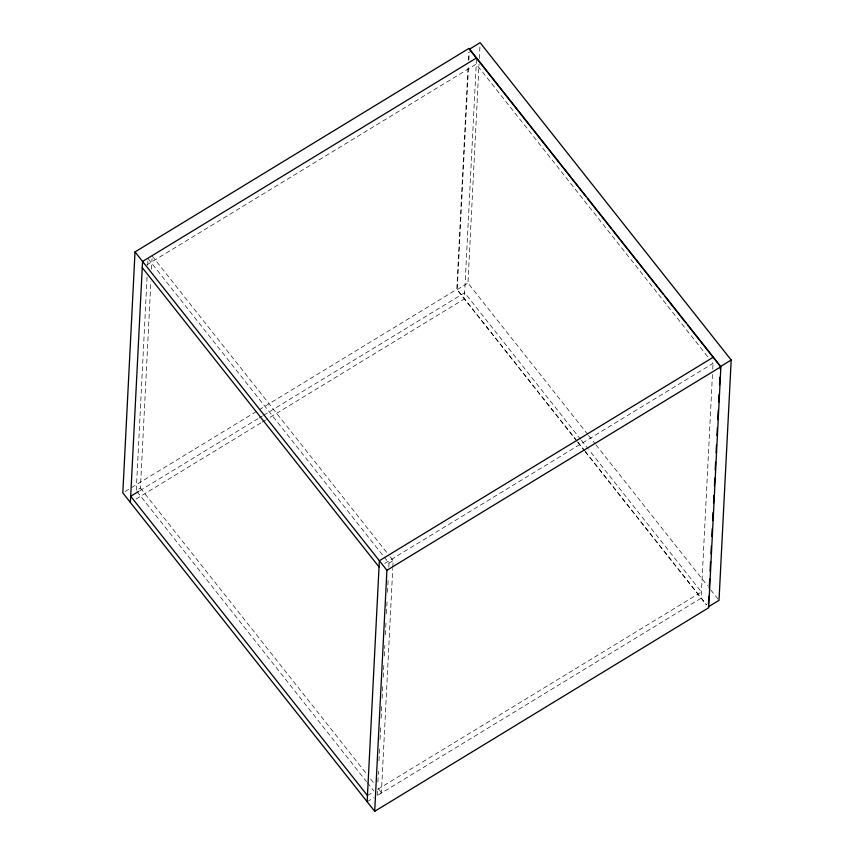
<?xml version="1.0" encoding="UTF-8"?>
<svg xmlns="http://www.w3.org/2000/svg" width="854" height="854" viewBox="0 0 854 854"><rect width="100%" height="100%" fill="white"/><g stroke="black" fill="none" stroke-linecap="round" stroke-linejoin="round"><path stroke-width="0.64" stroke-dasharray="4.27 3.2" d="M147.069 277.123L136.256 490.623L140.43 488.072L150.902 281.212M147.667 265.188L147.945 259.883M151.51 269.277L152.044 258.666M377.436 791.22L377.233 795.202L381.407 792.661L392.755 568.55M377.906 781.944L378.439 771.333M378.973 760.722L379.582 748.787M380.051 739.511L380.66 727.576M381.13 718.289L381.727 706.354M382.133 698.401L382.805 685.143M383.211 677.179L383.884 663.921M384.279 655.968L384.823 645.357M385.357 634.746L385.965 622.812M386.435 613.535L387.033 601.6M387.502 592.313L388.111 580.378M388.783 567.12L388.986 563.138L384.033 556.883M392.819 567.227L393.16 560.598L388.207 554.342M576.941 441.24L456.783 289.378L468.12 65.673M468.387 60.356L468.793 52.361M576.973 440.92L457.221 289.57L468.59 65.171M468.857 59.865L469.262 51.902M476.489 59.246L464.341 298.932L266.683 419.389M587.701 434.376L467.96 283.026L479.051 63.943M479.329 58.638L480.001 45.358M712.46 374.5L701.123 598.206L375.098 796.899M712.727 369.174L713.058 362.523M146.813 264.889L476.233 64.114L708.051 357.111M125.09 491.541L257.993 410.539M259.125 409.845L456.783 289.378M457.221 289.57L467.96 283.026M139.768 490.74L257.908 418.738M259.05 418.044L262.456 415.962M263.587 415.279L464.661 292.73L580.56 439.234M136.053 499.014L261.004 422.858M262.146 422.164L265.551 420.083M384.727 563.469L713.015 363.388L711.361 361.295M388.986 563.138L393.16 560.598M367.466 795.554L373.145 792.085M377.692 789.32L701.433 592.003L588.844 449.695M367.145 801.746L373.967 797.593M588.534 435.423L595.142 443.77M595.964 444.817L707.454 585.727M710.752 589.9L719.015 600.341M581.393 440.28L588.011 448.649M577.795 441.956L584.403 450.314M585.225 451.35L706.621 604.792M577.763 442.287L584.392 450.656M585.214 451.702L706.407 604.888M152.183 256.019L387.385 553.296M148.009 258.559L383.211 555.837M140.43 488.072L367.369 774.92M370.679 779.094L374.799 784.314M378.098 788.488L381.407 792.661M137.078 491.658L366.505 781.645M367.327 782.68L373.924 791.028"/><path stroke-width="1.28" d="M135.028 251.909L122.816 492.918L374.703 811.3L708.681 607.76L720.893 366.75L468.995 48.368L135.028 251.909L386.915 570.291L374.703 811.3M130.374 502.472L142.575 261.463L476.553 57.923M367.145 801.746L379.357 560.736L713.336 357.196M708.414 604.226L708.82 596.263M709.215 588.289L709.685 579.001M710.09 571.038L710.56 561.74M710.966 553.776L711.371 545.802M711.841 536.515L712.247 528.541M712.652 520.577L713.047 512.613M713.528 503.316L713.923 495.352M714.403 486.054L714.798 478.091M715.204 470.127L715.609 462.153M716.079 452.866L716.485 444.902M716.954 435.604L717.36 427.64M717.766 419.666L718.235 410.379M718.63 402.405L719.036 394.441M719.506 385.143L719.911 377.18M720.317 369.216L720.456 366.558L687.417 324.808M585.844 196.42L469.401 49.244L480.129 42.7L731.184 360.014L719.015 600.341L708.276 606.884M138.636 491.434L130.683 496.27L367.466 795.554M720.456 366.558L731.184 360.014M386.915 570.291L720.893 366.75M587.488 198.502L611.443 228.776M613.097 230.868L663.473 294.534M665.117 296.626L685.762 322.716M142.266 267.654L379.048 566.939"/></g></svg>
